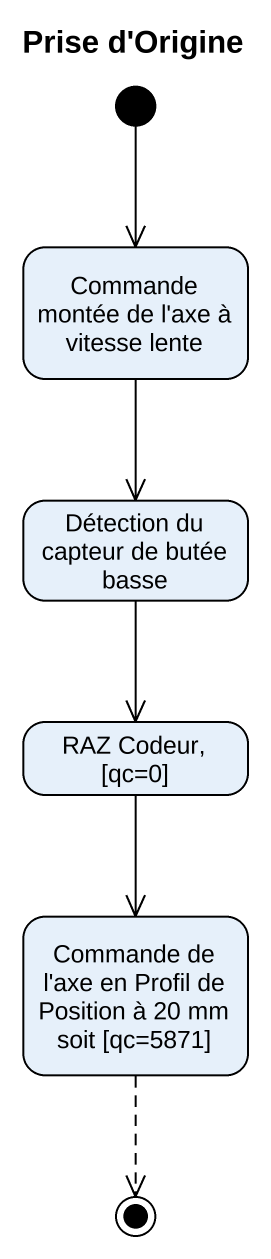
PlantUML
@startuml
title Prise d'Origine
hide empty description
state "Commande montée de l'axe à vitesse lente" as Commande_montée_de_l_axe_à
state "Détection du capteur de butée basse" as Détection_du_capteur_de
state "RAZ Codeur, [qc=0]" as RAZ_Codeur_qc_0
state "Commande de l'axe en Profil de Position à 20 mm soit [qc=5871]" as Commande_de_l_axe_en_Profil
[*] --> Commande_montée_de_l_axe_à
Commande_montée_de_l_axe_à --> Détection_du_capteur_de
Détection_du_capteur_de --> RAZ_Codeur_qc_0
RAZ_Codeur_qc_0 --> Commande_de_l_axe_en_Profil
Commande_de_l_axe_en_Profil -[dashed]-> [*]
@enduml
